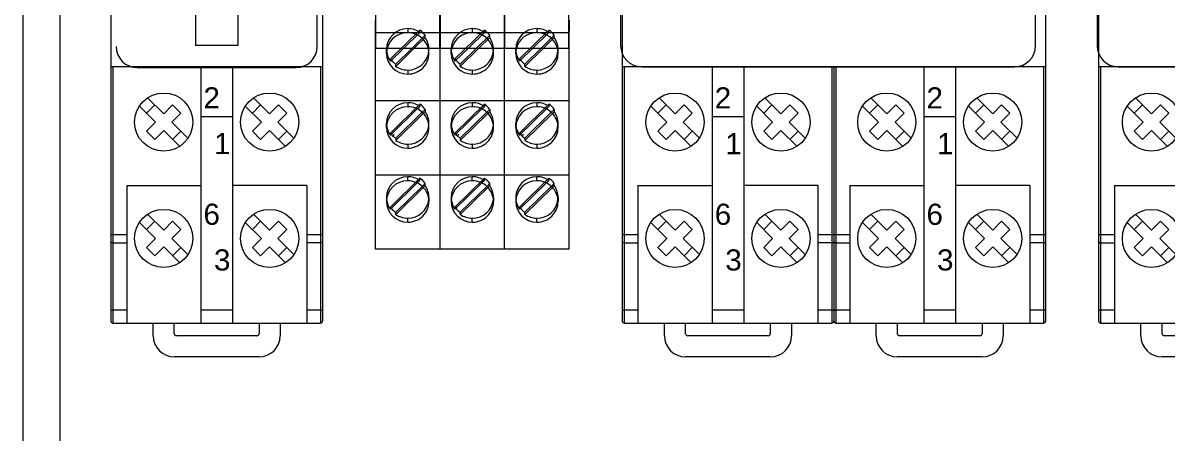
# Model space of a CAD drawing. Header units: millimetres. Extents: x 4134 to 7422, y 1400 to 3585.
# Drawn here: x 5874.9 to 5983, y 2731.4 to 2770.2 of the extents above; entities that cross this region are included whole.
import ezdxf

# ---------------------------------------------------------------- set-up
doc = ezdxf.new("R2010")
doc.units = ezdxf.units.MM
doc.layers.add('000-PI-Oprema', color=30, linetype='Continuous', lineweight=5)
doc.layers.add('000-SI-Oprema', color=30, linetype='Continuous', lineweight=0)
doc.layers.add('000-PI-ORMAR', color=2, linetype='Continuous')
doc.layers.add('002-PI-Kabelska kanalica', color=150, linetype='Continuous')
doc.styles.get("Standard").update_dxf_attribs({"font": 'arial.ttf'})

# ---------------------------------------------------------------- blocks, each defined once
blk = doc.blocks.new('*U539')
at = {"layer": '002-PI-Kabelska kanalica', "color": 0, "linetype": 'ByBlock', "lineweight": 0}
blk.add_line((80, -100), (80, 1670), dxfattribs=at)
blk = doc.blocks.new('AMRA POKS')
at = {"layer": '000-SI-Oprema', "color": 0, "linetype": 'ByBlock', "lineweight": 0}
for p, q in [((46906.97, 23962.88), (46906.97, 24004.48)), ((46906.97, 23962.88), (46906.97, 24004.48)), ((46887.47, 23979.73), (46887.47, 23936.93)), ((46907.47, 23973.73), (46907.47, 23936.93)), ((46895.47, 23968.98), (46895.47, 23962.98)), ((46899.47, 23968.98), (46899.47, 23962.98)), ((46899.47, 23962.98), (46895.47, 23962.98)), ((46887.47, 23960.98), (46907.47, 23960.98)), ((46887.67, 23960.98), (46887.67, 23936.73)), ((46889.97, 23960.88), (46904.97, 23960.88)), ((46889.97, 23960.88), (46904.97, 23960.88)), ((46895.97, 23960.98), (46895.97, 23936.73)), ((46898.97, 23960.98), (46898.97, 23936.73)), ((46907.27, 23960.98), (46907.27, 23936.73)), ((46890.95, 23958.02), (46892.47, 23956.5)), ((46900.95, 23958.02), (46902.47, 23956.5)), ((46890.17, 23957.24), (46891.69, 23955.73)), ((46890.84, 23956.57), (46891.62, 23957.35)), ((46892.47, 23956.5), (46893.31, 23957.35)), ((46893.31, 23957.35), (46894.09, 23956.57)), ((46900.17, 23957.24), (46901.69, 23955.73)), ((46900.84, 23956.57), (46901.62, 23957.35)), ((46902.47, 23956.5), (46903.31, 23957.35)), ((46903.31, 23957.35), (46904.09, 23956.57)), ((46890.84, 23954.88), (46891.69, 23955.73)), ((46893.24, 23955.73), (46894.09, 23956.57)), ((46893.24, 23955.73), (46894.76, 23954.21)), ((46898.97, 23956.24), (46895.97, 23956.24)), ((46900.84, 23954.88), (46901.69, 23955.73)), ((46903.24, 23955.73), (46904.09, 23956.57)), ((46903.24, 23955.73), (46904.76, 23954.21)), ((46890.84, 23954.88), (46891.62, 23954.1)), ((46891.62, 23954.1), (46892.47, 23954.95)), ((46892.47, 23954.95), (46893.98, 23953.43)), ((46893.31, 23954.1), (46894.09, 23954.88)), ((46900.84, 23954.88), (46901.62, 23954.1)), ((46901.62, 23954.1), (46902.47, 23954.95)), ((46902.47, 23954.95), (46903.98, 23953.43)), ((46903.31, 23954.1), (46904.09, 23954.88)), ((46888.97, 23949.73), (46888.97, 23936.73)), ((46888.97, 23949.73), (46895.97, 23949.73)), ((46905.97, 23949.73), (46898.97, 23949.73)), ((46905.97, 23949.73), (46905.97, 23936.73)), ((46890.17, 23946.24), (46891.69, 23944.73)), ((46890.84, 23945.57), (46891.62, 23946.35)), ((46890.95, 23947.02), (46892.47, 23945.5)), ((46892.47, 23945.5), (46893.31, 23946.35)), ((46893.31, 23946.35), (46894.09, 23945.57)), ((46900.17, 23946.24), (46901.69, 23944.73)), ((46900.84, 23945.57), (46901.62, 23946.35)), ((46900.95, 23947.02), (46902.47, 23945.5)), ((46902.47, 23945.5), (46903.31, 23946.35)), ((46903.31, 23946.35), (46904.09, 23945.57)), ((46887.47, 23945.1), (46888.97, 23945.1)), ((46893.24, 23944.73), (46894.09, 23945.57)), ((46903.24, 23944.73), (46904.09, 23945.57)), ((46905.97, 23945.1), (46907.47, 23945.1)), ((46887.67, 23944.32), (46888.97, 23944.32)), ((46890.84, 23943.88), (46891.69, 23944.73)), ((46890.84, 23943.88), (46891.62, 23943.1)), ((46891.62, 23943.1), (46892.47, 23943.95)), ((46892.47, 23943.95), (46893.98, 23942.43)), ((46893.24, 23944.73), (46894.76, 23943.21)), ((46893.31, 23943.1), (46894.09, 23943.88)), ((46900.84, 23943.88), (46901.69, 23944.73)), ((46900.84, 23943.88), (46901.62, 23943.1)), ((46901.62, 23943.1), (46902.47, 23943.95)), ((46902.47, 23943.95), (46903.98, 23942.43)), ((46903.24, 23944.73), (46904.76, 23943.21)), ((46903.31, 23943.1), (46904.09, 23943.88)), ((46907.27, 23944.32), (46905.97, 23944.32)), ((46888.97, 23937.94), (46887.67, 23937.94)), ((46898.97, 23937.94), (46895.97, 23937.94)), ((46907.27, 23937.94), (46905.97, 23937.94)), ((46891.47, 23935.53), (46891.47, 23936.73)), ((46893.47, 23935.73), (46893.47, 23936.73)), ((46901.47, 23936.73), (46901.47, 23935.73)), ((46903.47, 23936.73), (46903.47, 23935.53)), ((46901.27, 23935.53), (46893.67, 23935.53)), ((46901.47, 23933.53), (46893.47, 23933.53))]:
    blk.add_line(p, q, dxfattribs=at)
for points in [[(46887.67, 23944.32), (46887.64, 23944.32), (46887.61, 23944.32), (46887.59, 23944.32), (46887.57, 23944.33), (46887.54, 23944.33), (46887.52, 23944.34), (46887.51, 23944.35), (46887.49, 23944.36), (46887.48, 23944.37), (46887.47, 23944.38), (46887.47, 23944.39), (46887.47, 23944.4)], [(46907.47, 23944.4), (46907.46, 23944.39), (46907.46, 23944.38), (46907.45, 23944.37), (46907.44, 23944.36), (46907.42, 23944.35), (46907.41, 23944.34), (46907.39, 23944.33), (46907.37, 23944.33), (46907.34, 23944.32), (46907.32, 23944.32), (46907.29, 23944.32), (46907.27, 23944.32)], [(46887.47, 23938.02), (46887.47, 23938.01), (46887.47, 23938), (46887.48, 23937.99), (46887.49, 23937.98), (46887.51, 23937.97), (46887.52, 23937.96), (46887.54, 23937.96), (46887.57, 23937.95), (46887.59, 23937.95), (46887.61, 23937.94), (46887.64, 23937.94), (46887.67, 23937.94)], [(46907.27, 23937.94), (46907.29, 23937.94), (46907.32, 23937.94), (46907.34, 23937.95), (46907.37, 23937.95), (46907.39, 23937.96), (46907.41, 23937.96), (46907.42, 23937.97), (46907.44, 23937.98), (46907.45, 23937.99), (46907.46, 23938), (46907.46, 23938.01), (46907.47, 23938.02)]]:
    blk.add_lwpolyline(points, dxfattribs=at)
at = {"layer": '000-SI-Oprema', "color": 0, "linetype": 'ByBlock', "lineweight": 0, "ltscale": 0.25}
blk.add_lwpolyline([(46887.63, 23936.73), (46907.27, 23936.73)], dxfattribs=at)
at = {"layer": '000-SI-Oprema', "color": 0, "linetype": 'ByBlock', "lineweight": 0}
for centre in [(46892.47, 23955.73), (46902.47, 23955.73), (46892.47, 23944.73), (46902.47, 23944.73)]:
    blk.add_circle(centre, 2.75, dxfattribs=at)
for centre, radius, start, end in [((46889.97, 23962.88), 2, 180, 270), ((46889.97, 23962.88), 2, 180, 270), ((46904.97, 23962.88), 2, 270, 0), ((46904.97, 23962.88), 2, 270, 0), ((46887.67, 23936.93), 0.2, 180, 270), ((46907.27, 23936.93), 0.2, 270, 0), ((46893.47, 23935.53), 2, 180, 270), ((46893.67, 23935.73), 0.2, 180, 270), ((46901.27, 23935.73), 0.2, 270, 0), ((46901.47, 23935.53), 2, 270, 0)]:
    blk.add_arc(centre, radius, start, end, dxfattribs=at)
at = {"layer": '000-SI-Oprema', "color": 0, "linetype": 'ByBlock', "lineweight": 0, "char_height": 1.9995, "width": 2.5471}
for s, insert, attachment_point in [('{\\fArial|b0|i0|c0|p34;2}', (46896.22, 23959.02), 1), ('{\\fArial|b0|i0|c0|p34;1}', (46898.77, 23954.7), 3), ('{\\fArial|b0|i0|c0|p34;6}', (46896.22, 23948.02), 1), ('{\\fArial|b0|i0|c0|p34;3}', (46898.77, 23943.7), 3)]:
    blk.add_mtext(s, dxfattribs=dict(at, insert=insert, attachment_point=attachment_point))
blk = doc.blocks.new('PLC-RSC-24DC - 2966171')
at = {"layer": '000-PI-ORMAR', "color": 0, "linetype": 'ByBlock', "lineweight": 0}
for p, q in [((0, 20.6), (0, 21.63)), ((0, 20.6), (0, 21.63)), ((0.03, 20.93), (0.03, 22.27)), ((0.03, 20.93), (0.03, 22.27)), ((6.08, 20.93), (6.08, 22.27)), ((6.08, 20.93), (6.08, 22.27)), ((6.1, 21.63), (6.1, 20.6)), ((6.1, 21.63), (6.1, 20.6)), ((0, 20.6), (0.03, 20.6)), ((0, 19), (0, 20.6)), ((0, 20.6), (0.03, 20.6)), ((0, 19), (0, 20.6)), ((0.03, 19), (0.03, 20.93)), ((0.03, 19), (0.03, 20.93)), ((1.41, 17.97), (4.19, 20.69)), ((3.05, 20.84), (3.05, 20.46)), ((4.19, 20.48), (4.19, 20.69)), ((6.08, 19), (6.08, 20.93)), ((6.08, 19), (6.08, 20.93)), ((6.1, 20.6), (6.08, 20.6)), ((6.1, 20.6), (6.08, 20.6)), ((6.1, 19), (6.1, 20.6)), ((6.1, 19), (6.1, 20.6)), ((0, 20.46), (3.05, 20.46)), ((4.19, 20.48), (2.68, 19)), ((3.05, 20.46), (6.1, 20.46)), ((4.69, 20.21), (3.46, 19)), ((3.67, 19), (4.69, 20)), ((4.69, 20), (4.69, 20.21)), ((6.1, 19), (6.1, 20.46)), ((6.1, 19), (6.1, 20.46)), ((0, 19), (0.03, 19)), ((0, 19), (0, 19)), ((0, 14), (0, 19)), ((0, 19), (0.03, 19)), ((0, 19), (0, 19)), ((0, 14), (0, 19)), ((0.03, 19.1), (0.03, 19.1)), ((0.03, 19.1), (0.03, 19.1)), ((0.03, 19), (6.08, 19)), ((0.03, 19), (0.03, 19)), ((0.03, 19), (0.03, 19)), ((1.05, 18.5), (1.05, 18.88)), ((2.68, 19), (1.41, 17.76)), ((1.91, 17.27), (3.67, 19)), ((3.46, 19), (1.91, 17.48)), ((5.05, 18.5), (5.05, 18.88)), ((6.08, 19.1), (6.08, 19.1)), ((6.08, 19.1), (6.08, 19.1)), ((6.08, 19), (6.1, 19)), ((6.08, 19), (6.08, 19)), ((6.08, 19), (6.1, 19)), ((6.08, 19), (6.08, 19)), ((6.1, 19), (6.1, 19)), ((6.1, 14), (6.1, 19)), ((6.1, 19), (6.1, 19)), ((6.1, 14), (6.1, 19)), ((6.1, 14), (6.1, 18.43)), ((6.1, 14), (6.1, 18.43)), ((1.41, 17.76), (1.41, 17.97)), ((1.91, 17.27), (1.91, 17.48)), ((3.05, 16.92), (3.05, 16.54)), ((6.1, 14), (6.1, 16.02)), ((6.1, 14), (6.1, 16.02)), ((0, 13.46), (0, 14)), ((0, 14), (0, 14)), ((6.1, 14), (0, 14)), ((0, 13.46), (0, 14)), ((0, 14), (0, 14)), ((0, 7), (0, 13.46)), ((0, 7), (0, 13.46)), ((1.41, 10.97), (4.19, 13.69)), ((1.41, 10.76), (3.95, 13.25)), ((3.05, 13.84), (3.05, 13.46)), ((3.95, 13.25), (4.19, 13.48)), ((4.19, 13.69), (4.19, 13.48)), ((4.69, 13.21), (4.41, 12.93)), ((4.69, 13), (4.52, 12.83)), ((4.69, 13.21), (4.69, 13)), ((6.1, 14), (6.1, 14)), ((6.1, 13.46), (6.1, 14)), ((6.1, 14), (6.1, 14)), ((6.1, 13.46), (6.1, 14)), ((6.1, 7), (6.1, 13.46)), ((6.1, 7), (6.1, 13.46)), ((4.41, 12.93), (1.91, 10.48)), ((4.52, 12.83), (1.91, 10.27)), ((1.05, 11.5), (1.05, 11.88)), ((1.41, 10.97), (1.41, 10.76)), ((1.75, 10.75), (1.75, 10.87)), ((5.05, 11.5), (5.05, 11.88)), ((1.91, 10.48), (1.91, 10.27)), ((3.05, 9.92), (3.05, 9.54)), ((6.1, 7), (6.1, 9.02)), ((6.1, 7), (6.1, 9.02)), ((0, 6.46), (0, 7)), ((0, 7), (0, 7)), ((6.1, 7), (0, 7)), ((0, 6.46), (0, 7)), ((0, 7), (0, 7)), ((1.41, 3.97), (4.19, 6.69)), ((3.05, 6.46), (3.05, 6.84)), ((4.19, 6.48), (4.19, 6.69)), ((6.1, 7), (6.1, 7)), ((6.1, 6.46), (6.1, 7)), ((6.1, 7), (6.1, 7)), ((6.1, 6.46), (6.1, 7)), ((0, 0), (0, 6.46)), ((0, 0), (0, 6.46)), ((3.95, 6.25), (1.41, 3.76)), ((4.41, 5.93), (1.91, 3.48)), ((1.91, 3.27), (4.52, 5.83)), ((4.19, 6.48), (3.95, 6.25)), ((4.69, 6.21), (4.41, 5.93)), ((4.52, 5.83), (4.69, 6)), ((4.69, 6), (4.69, 6.21)), ((6.1, 0), (6.1, 6.46)), ((6.1, 0), (6.1, 6.46)), ((1.05, 4.88), (1.05, 4.5)), ((5.05, 4.88), (5.05, 4.5)), ((1.41, 3.76), (1.41, 3.97)), ((1.91, 3.27), (1.91, 3.48)), ((3.05, 2.54), (3.05, 2.92)), ((0, 0), (0, 0)), ((6.1, 0), (0, 0)), ((0, 0), (0, 0)), ((6.1, 0), (0, 0)), ((6.1, 0), (6.1, 0)), ((6.1, 0), (6.1, 0)), ((0, 0), (0, 0)), ((0, 0), (0, 0)), ((6.1, 0), (6.1, 0)), ((6.1, 0), (6.1, 0))]:
    blk.add_line(p, q, dxfattribs=at)
for centre, start_param, end_param in [((3.05, 18.88), -1.570796, 0), ((3.05, 18.88), -2.180289, -1.570796), ((3.05, 19.09), -2.5321, -2.180289), ((3.05, 18.5), -1.570796, -0.258728), ((3.05, 18.5), -2.882864, -1.570796), ((3.05, 18.88), -3.141593, -2.5321), ((3.05, 18.5), -0.258728, 0), ((3.05, 18.88), 0, 0.097132), ((3.05, 18.5), 0, 1.570796), ((3.05, 18.88), 0.097132, 0.609492), ((3.05, 18.88), 1.570796, 3.044461), ((3.05, 18.5), 1.570796, 3.141593), ((3.05, 18.5), -3.141593, -2.882864), ((3.05, 18.88), 3.044461, 3.141593), ((3.05, 19.09), 0.609492, 0.685382), ((3.05, 19.09), 0.685382, 0.961304), ((3.05, 18.88), 0.961304, 1.570796), ((3.05, 11.88), -1.570796, 0), ((3.05, 11.5), -1.570796, 0), ((3.05, 11.88), -2.180289, -1.570796), ((3.05, 11.5), -3.141593, -1.570796), ((3.05, 12.09), -2.5321, -2.180289), ((3.05, 11.88), 3.141593, 3.751085), ((3.05, 11.88), 0, 0.097132), ((3.05, 11.5), 0, 1.570796), ((3.05, 11.88), 0.097132, 0.609492), ((3.05, 12.09), 0.609492, 0.685382), ((3.05, 12.09), 0.685382, 0.961304), ((3.05, 11.88), 1.570796, 3.044461), ((3.05, 11.5), 1.570796, 3.141593), ((3.05, 11.88), 3.044461, 3.141593), ((3.05, 11.88), 0.961304, 1.570796), ((3.05, 4.88), -1.570796, 0), ((3.05, 4.88), -2.180289, -1.570796), ((3.05, 5.09), -2.5321, -2.180289), ((3.05, 4.5), -1.570796, 0), ((3.05, 4.5), -3.141593, -1.570796), ((3.05, 4.88), -3.141593, -2.5321), ((3.05, 4.88), 0, 0.097132), ((3.05, 4.5), 0, 1.570796), ((3.05, 4.88), 0.097132, 0.609492), ((3.05, 4.88), 1.570796, 3.044461), ((3.05, 4.5), 1.570796, 3.141593), ((3.05, 4.88), 3.044461, 3.141593), ((3.05, 5.09), 0.609492, 0.685382), ((3.05, 5.09), 0.685382, 0.961304), ((3.05, 4.88), 0.961304, 1.570796)]:
    blk.add_ellipse(centre, major_axis=(-2, 0), ratio=0.978148, start_param=start_param, end_param=end_param, dxfattribs=at)
blk = doc.blocks.new('AMRA OKBAE')
at = {"layer": '000-PI-Oprema', "color": 0, "linetype": 'ByBlock', "lineweight": 0}
for p, q in [((53980.38, 24116.24), (53980.38, 24074.64)), ((54019.58, 24074.64), (54019.58, 24116.24)), ((53980.52, 24091.4), (53980.52, 24048.6)), ((54020.52, 24085.4), (54020.52, 24048.6)), ((53980.52, 24072.65), (54000.52, 24072.65)), ((53980.72, 24072.65), (53980.72, 24048.4)), ((53982.38, 24072.64), (54017.58, 24072.64)), ((53989.02, 24072.65), (53989.02, 24048.4)), ((53992.02, 24072.65), (53992.02, 24048.4)), ((54000.32, 24072.65), (54000.32, 24048.4)), ((54000.52, 24072.65), (54020.52, 24072.65)), ((54000.52, 24072.65), (54000.52, 24048.6)), ((54000.72, 24072.65), (54000.72, 24048.4)), ((54009.02, 24072.65), (54009.02, 24048.4)), ((54012.02, 24072.65), (54012.02, 24048.4)), ((54020.32, 24072.65), (54020.32, 24048.4)), ((53984.01, 24069.69), (53985.52, 24068.18)), ((53994.01, 24069.69), (53995.52, 24068.18)), ((54004.01, 24069.69), (54005.52, 24068.18)), ((54014.01, 24069.69), (54015.52, 24068.18)), ((53983.23, 24068.92), (53984.74, 24067.4)), ((53983.9, 24068.25), (53984.67, 24069.03)), ((53985.52, 24068.18), (53986.37, 24069.03)), ((53986.3, 24067.4), (53987.15, 24068.25)), ((53986.37, 24069.03), (53987.15, 24068.25)), ((53993.23, 24068.92), (53994.74, 24067.4)), ((53993.9, 24068.25), (53994.67, 24069.03)), ((53995.52, 24068.18), (53996.37, 24069.03)), ((53996.3, 24067.4), (53997.15, 24068.25)), ((53996.37, 24069.03), (53997.15, 24068.25)), ((54003.23, 24068.92), (54004.74, 24067.4)), ((54003.9, 24068.25), (54004.67, 24069.03)), ((54005.52, 24068.18), (54006.37, 24069.03)), ((54006.3, 24067.4), (54007.15, 24068.25)), ((54006.37, 24069.03), (54007.15, 24068.25)), ((54013.23, 24068.92), (54014.74, 24067.4)), ((54013.9, 24068.25), (54014.67, 24069.03)), ((54015.52, 24068.18), (54016.37, 24069.03)), ((54016.3, 24067.4), (54017.15, 24068.25)), ((54016.37, 24069.03), (54017.15, 24068.25)), ((53983.9, 24066.55), (53984.74, 24067.4)), ((53986.3, 24067.4), (53987.82, 24065.88)), ((53992.02, 24067.91), (53989.02, 24067.91)), ((53993.9, 24066.55), (53994.74, 24067.4)), ((53996.3, 24067.4), (53997.82, 24065.88)), ((54003.9, 24066.55), (54004.74, 24067.4)), ((54006.3, 24067.4), (54007.82, 24065.88)), ((54012.02, 24067.91), (54009.02, 24067.91)), ((54013.9, 24066.55), (54014.74, 24067.4)), ((54016.3, 24067.4), (54017.82, 24065.88)), ((53983.9, 24066.55), (53984.67, 24065.77)), ((53984.67, 24065.77), (53985.52, 24066.62)), ((53985.52, 24066.62), (53987.04, 24065.1)), ((53986.37, 24065.77), (53987.15, 24066.55)), ((53993.9, 24066.55), (53994.67, 24065.77)), ((53994.67, 24065.77), (53995.52, 24066.62)), ((53995.52, 24066.62), (53997.04, 24065.1)), ((53996.37, 24065.77), (53997.15, 24066.55)), ((54003.9, 24066.55), (54004.67, 24065.77)), ((54004.67, 24065.77), (54005.52, 24066.62)), ((54005.52, 24066.62), (54007.04, 24065.1)), ((54006.37, 24065.77), (54007.15, 24066.55)), ((54013.9, 24066.55), (54014.67, 24065.77)), ((54014.67, 24065.77), (54015.52, 24066.62)), ((54015.52, 24066.62), (54017.04, 24065.1)), ((54016.37, 24065.77), (54017.15, 24066.55)), ((53982.02, 24061.4), (53982.02, 24048.4)), ((53982.02, 24061.4), (53989.02, 24061.4)), ((53999.02, 24061.4), (53992.02, 24061.4)), ((53999.02, 24061.4), (53999.02, 24048.4)), ((54002.02, 24061.4), (54002.02, 24048.4)), ((54002.02, 24061.4), (54009.02, 24061.4)), ((54019.02, 24061.4), (54012.02, 24061.4)), ((54019.02, 24061.4), (54019.02, 24048.4)), ((53984.01, 24058.69), (53985.52, 24057.18)), ((53994.01, 24058.69), (53995.52, 24057.18)), ((54004.01, 24058.69), (54005.52, 24057.18)), ((54014.01, 24058.69), (54015.52, 24057.18)), ((53983.23, 24057.92), (53984.74, 24056.4)), ((53983.9, 24057.25), (53984.67, 24058.03)), ((53985.52, 24057.18), (53986.37, 24058.03)), ((53986.37, 24058.03), (53987.15, 24057.25)), ((53993.23, 24057.92), (53994.74, 24056.4)), ((53993.9, 24057.25), (53994.67, 24058.03)), ((53995.52, 24057.18), (53996.37, 24058.03)), ((53996.37, 24058.03), (53997.15, 24057.25)), ((54003.23, 24057.92), (54004.74, 24056.4)), ((54003.9, 24057.25), (54004.67, 24058.03)), ((54005.52, 24057.18), (54006.37, 24058.03)), ((54006.37, 24058.03), (54007.15, 24057.25)), ((54013.23, 24057.92), (54014.74, 24056.4)), ((54013.9, 24057.25), (54014.67, 24058.03)), ((54015.52, 24057.18), (54016.37, 24058.03)), ((54016.37, 24058.03), (54017.15, 24057.25)), ((53980.52, 24056.78), (53982.02, 24056.78)), ((53983.9, 24055.55), (53984.74, 24056.4)), ((53986.3, 24056.4), (53987.15, 24057.25)), ((53986.3, 24056.4), (53987.82, 24054.88)), ((53993.9, 24055.55), (53994.74, 24056.4)), ((53996.3, 24056.4), (53997.15, 24057.25)), ((53996.3, 24056.4), (53997.82, 24054.88)), ((53999.02, 24056.78), (54000.52, 24056.78)), ((54000.52, 24056.78), (54002.02, 24056.78)), ((54003.9, 24055.55), (54004.74, 24056.4)), ((54006.3, 24056.4), (54007.15, 24057.25)), ((54006.3, 24056.4), (54007.82, 24054.88)), ((54013.9, 24055.55), (54014.74, 24056.4)), ((54016.3, 24056.4), (54017.15, 24057.25)), ((54016.3, 24056.4), (54017.82, 24054.88)), ((54019.02, 24056.78), (54020.52, 24056.78)), ((53980.72, 24055.99), (53982.02, 24055.99)), ((53983.9, 24055.55), (53984.67, 24054.77)), ((53984.67, 24054.77), (53985.52, 24055.62)), ((53985.52, 24055.62), (53987.04, 24054.1)), ((53986.37, 24054.77), (53987.15, 24055.55)), ((53993.9, 24055.55), (53994.67, 24054.77)), ((53994.67, 24054.77), (53995.52, 24055.62)), ((53995.52, 24055.62), (53997.04, 24054.1)), ((53996.37, 24054.77), (53997.15, 24055.55)), ((54000.32, 24055.99), (53999.02, 24055.99)), ((54000.72, 24055.99), (54002.02, 24055.99)), ((54003.9, 24055.55), (54004.67, 24054.77)), ((54004.67, 24054.77), (54005.52, 24055.62)), ((54005.52, 24055.62), (54007.04, 24054.1)), ((54006.37, 24054.77), (54007.15, 24055.55)), ((54013.9, 24055.55), (54014.67, 24054.77)), ((54014.67, 24054.77), (54015.52, 24055.62)), ((54015.52, 24055.62), (54017.04, 24054.1)), ((54016.37, 24054.77), (54017.15, 24055.55)), ((54020.32, 24055.99), (54019.02, 24055.99)), ((53982.02, 24049.61), (53980.72, 24049.61)), ((53992.02, 24049.61), (53989.02, 24049.61)), ((54000.32, 24049.61), (53999.02, 24049.61)), ((54002.02, 24049.61), (54000.72, 24049.61)), ((54012.02, 24049.61), (54009.02, 24049.61)), ((54020.32, 24049.61), (54019.02, 24049.61)), ((53980.72, 24048.4), (54000.32, 24048.4)), ((53984.52, 24047.2), (53984.52, 24048.4)), ((53986.52, 24047.4), (53986.52, 24048.4)), ((53994.52, 24048.4), (53994.52, 24047.4)), ((53996.52, 24048.4), (53996.52, 24047.2)), ((54000.72, 24048.4), (54020.32, 24048.4)), ((54004.52, 24047.2), (54004.52, 24048.4)), ((54006.52, 24047.4), (54006.52, 24048.4)), ((54014.52, 24048.4), (54014.52, 24047.4)), ((54016.52, 24048.4), (54016.52, 24047.2)), ((53994.32, 24047.2), (53986.72, 24047.2)), ((53994.32, 24047.2), (53986.72, 24047.2)), ((54014.32, 24047.2), (54006.72, 24047.2)), ((53994.52, 24045.2), (53986.52, 24045.2)), ((54014.52, 24045.2), (54006.52, 24045.2))]:
    blk.add_line(p, q, dxfattribs=at)
for points in [[(53980.72, 24055.99), (53980.7, 24055.99), (53980.67, 24055.99), (53980.65, 24056), (53980.62, 24056), (53980.6, 24056.01), (53980.58, 24056.01), (53980.56, 24056.02), (53980.55, 24056.03), (53980.54, 24056.04), (53980.53, 24056.05), (53980.52, 24056.06), (53980.52, 24056.07)], [(54000.52, 24056.07), (54000.52, 24056.06), (54000.52, 24056.05), (54000.51, 24056.04), (54000.5, 24056.03), (54000.48, 24056.02), (54000.46, 24056.01), (54000.44, 24056.01), (54000.42, 24056), (54000.4, 24056), (54000.37, 24055.99), (54000.35, 24055.99), (54000.32, 24055.99)], [(54000.72, 24055.99), (54000.7, 24055.99), (54000.67, 24055.99), (54000.65, 24056), (54000.62, 24056), (54000.6, 24056.01), (54000.58, 24056.01), (54000.56, 24056.02), (54000.55, 24056.03), (54000.54, 24056.04), (54000.53, 24056.05), (54000.52, 24056.06), (54000.52, 24056.07)], [(54020.52, 24056.07), (54020.52, 24056.06), (54020.52, 24056.05), (54020.51, 24056.04), (54020.5, 24056.03), (54020.48, 24056.02), (54020.46, 24056.01), (54020.44, 24056.01), (54020.42, 24056), (54020.4, 24056), (54020.37, 24055.99), (54020.35, 24055.99), (54020.32, 24055.99)], [(53980.52, 24049.69), (53980.52, 24049.68), (53980.53, 24049.67), (53980.54, 24049.66), (53980.55, 24049.65), (53980.56, 24049.64), (53980.58, 24049.64), (53980.6, 24049.63), (53980.62, 24049.62), (53980.65, 24049.62), (53980.67, 24049.62), (53980.7, 24049.61), (53980.72, 24049.61)], [(54000.32, 24049.61), (54000.35, 24049.61), (54000.37, 24049.62), (54000.4, 24049.62), (54000.42, 24049.62), (54000.44, 24049.63), (54000.46, 24049.64), (54000.48, 24049.64), (54000.5, 24049.65), (54000.51, 24049.66), (54000.52, 24049.67), (54000.52, 24049.68), (54000.52, 24049.69)], [(54000.52, 24049.69), (54000.52, 24049.68), (54000.53, 24049.67), (54000.54, 24049.66), (54000.55, 24049.65), (54000.56, 24049.64), (54000.58, 24049.64), (54000.6, 24049.63), (54000.62, 24049.62), (54000.65, 24049.62), (54000.67, 24049.62), (54000.7, 24049.61), (54000.72, 24049.61)], [(54020.32, 24049.61), (54020.35, 24049.61), (54020.37, 24049.62), (54020.4, 24049.62), (54020.42, 24049.62), (54020.44, 24049.63), (54020.46, 24049.64), (54020.48, 24049.64), (54020.5, 24049.65), (54020.51, 24049.66), (54020.52, 24049.67), (54020.52, 24049.68), (54020.52, 24049.69)]]:
    blk.add_lwpolyline(points, dxfattribs=at)
for centre in [(53985.52, 24067.4), (53995.52, 24067.4), (54005.52, 24067.4), (54015.52, 24067.4), (53985.52, 24056.4), (53995.52, 24056.4), (54005.52, 24056.4), (54015.52, 24056.4)]:
    blk.add_circle(centre, 2.75, dxfattribs=at)
for centre, radius, start, end in [((53982.38, 24074.64), 2, 180, 270), ((54017.58, 24074.64), 2, 270, 0), ((53980.72, 24048.6), 0.2, 180, 270), ((54000.32, 24048.6), 0.2, 270, 0), ((54000.72, 24048.6), 0.2, 180, 270), ((54020.32, 24048.6), 0.2, 270, 0), ((53986.52, 24047.2), 2, 180, 270), ((53986.72, 24047.4), 0.2, 180, 270), ((53986.72, 24047.4), 0.2, 180, 270), ((53994.32, 24047.4), 0.2, 270, 0), ((53994.32, 24047.4), 0.2, 270, 0), ((53994.52, 24047.2), 2, 270, 0), ((54006.52, 24047.2), 2, 180, 270), ((54006.72, 24047.4), 0.2, 180, 270), ((54014.32, 24047.4), 0.2, 270, 0), ((54014.52, 24047.2), 2, 270, 0)]:
    blk.add_arc(centre, radius, start, end, dxfattribs=at)
at = {"layer": '000-PI-Oprema', "color": 0, "linetype": 'ByBlock', "lineweight": 0, "char_height": 1.9995, "width": 2.5471}
for s, insert, attachment_point in [('{\\fArial|b0|i0|c0|p34;2}', (53989.27, 24070.69), 1), ('{\\fArial|b0|i0|c0|p34;2}', (54009.27, 24070.69), 1), ('{\\fArial|b0|i0|c0|p34;1}', (53991.82, 24066.37), 3), ('{\\fArial|b0|i0|c0|p34;1}', (54011.82, 24066.37), 3), ('{\\fArial|b0|i0|c0|p34;6}', (53989.27, 24059.69), 1), ('{\\fArial|b0|i0|c0|p34;6}', (54009.27, 24059.69), 1), ('{\\fArial|b0|i0|c0|p34;3}', (53991.82, 24055.37), 3), ('{\\fArial|b0|i0|c0|p34;3}', (54011.82, 24055.37), 3)]:
    blk.add_mtext(s, dxfattribs=dict(at, insert=insert, attachment_point=attachment_point))

msp = doc.modelspace()

# ---------------------------------------------------------------- linework, layer by layer
at = {"layer": '000-PI-ORMAR', "color": 0, "linetype": 'ByBlock', "lineweight": 0}
msp.add_line((5874.948, 3405.778), (5874.948, 1515.778), dxfattribs=at)

# ---------------------------------------------------------------- block references
at = {"color": 0, "linetype": 'ByBlock', "lineweight": 0}
for name, p in [('AMRA POKS', (-41004.218, -21194.958)), ('AMRA OKBAE', (-48048.975, -21306.631)), ('AMRA OKBAE', (-48003.975, -21306.631)), ('PLC-RSC-24DC - 2966171', (5908.248, 2748.768)), ('PLC-RSC-24DC - 2966171', (5914.348, 2748.768)), ('PLC-RSC-24DC - 2966171', (5920.448, 2748.768))]:
    msp.add_blockref(name, p, dxfattribs=at)
at = {"layer": '002-PI-Kabelska kanalica', "color": 0, "linetype": 'ByBlock', "lineweight": 0, "xscale": -1, "rotation": 180}
msp.add_blockref('*U539', (5798.448, 3305.778), dxfattribs=at)

doc.saveas('drawing.dxf')
